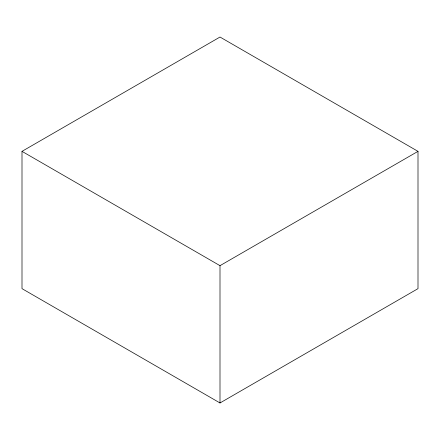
<?xml version="1.0" encoding="UTF-8"?>
<svg xmlns="http://www.w3.org/2000/svg" width="440" height="440" viewBox="0 0 440 440"><rect width="100%" height="100%" fill="white"/><g stroke="black" fill="none" stroke-linecap="round" stroke-linejoin="round"><path stroke-width="0.66" d="M22 151.355L220 37.037L418 151.355L418 288.645L220 402.963L22 288.645L22 151.355L220 265.666L418 151.355M220 265.666L220 402.963"/></g></svg>
